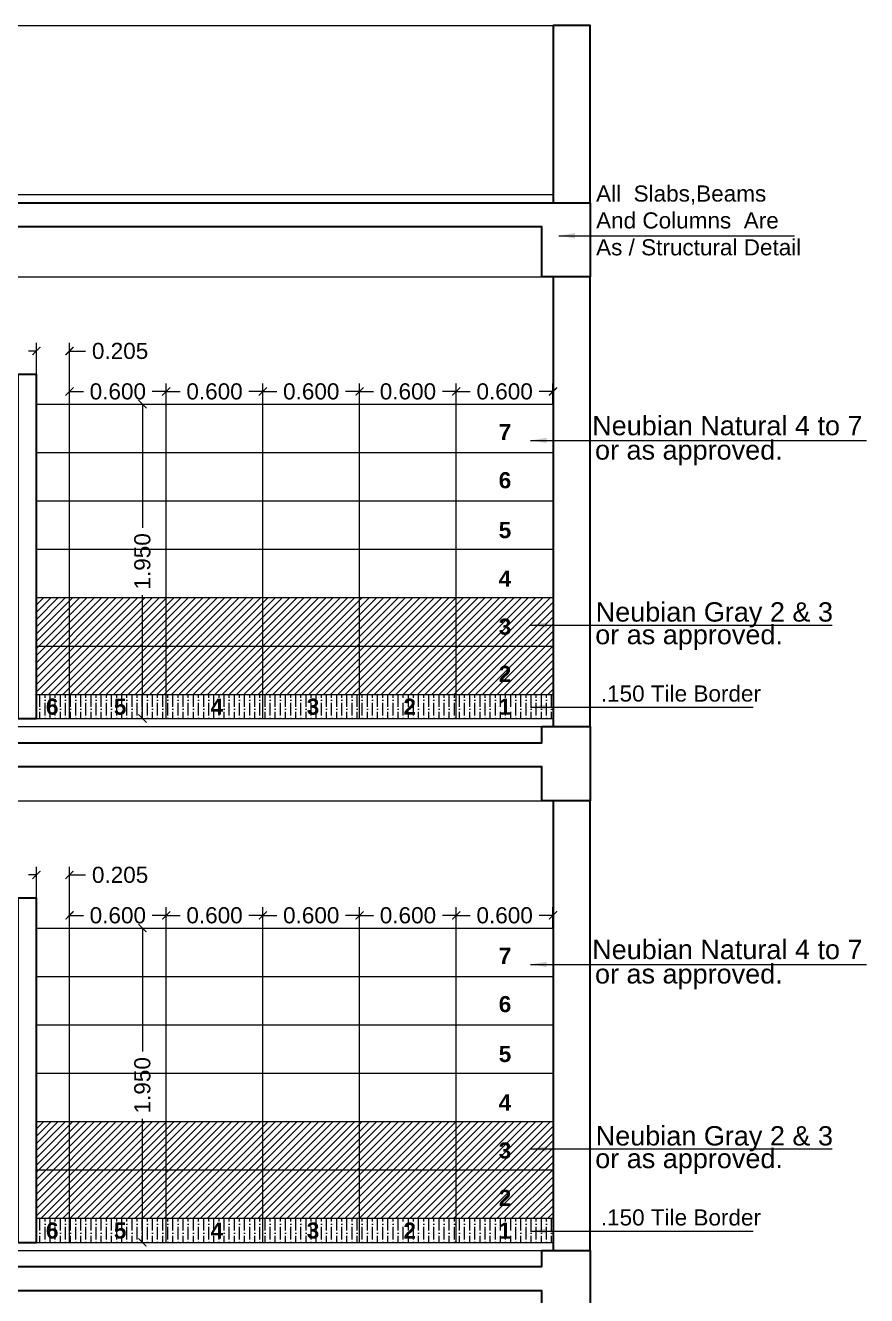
# Model space of a CAD drawing. Header units: millimetres. Extents: x 2733 to 5909, y 1038 to 2089.
# Drawn here: x 2772.19 to 2777.41, y 1048.03 to 1055.91 of the extents above; entities that cross this region are included whole.
import ezdxf

# ---------------------------------------------------------------- set-up
doc = ezdxf.new("R2010")
doc.units = ezdxf.units.MM
doc.header["$PDMODE"] = 35
doc.layers.get('0').update_dxf_attribs({"lineweight": 20})
doc.layers.get('Defpoints').update_dxf_attribs({"lineweight": 15})
for name, color, linetype, lineweight in [('beam', 43, 'Continuous', 20), ('DIM', 6, 'Continuous', 18), ('dim.1', 6, 'Continuous', 18), ('FLOOR FINISH', 10, 'Continuous', 15), ('Hatch', 43, 'Continuous', 13), ('rcc', 5, 'Continuous', 30), ('RD', 7, 'Continuous', 18), ('TEXT', 7, 'Continuous', 15), ('Text-1', 240, 'Continuous', 15), ('TILE HATCH-2', 123, 'Continuous', 9), ('Tiles', 91, 'Continuous', 9), ('Tiles-Text', 230, 'Continuous', 18), ('Wall', 7, 'Continuous', 30)]:
    doc.layers.add(name, color=color, linetype=linetype, lineweight=lineweight)
doc.styles.add('dim-stylus bt', font='arial.ttf')
doc.styles.add('L120', font='arial.ttf', dxfattribs={"height": 0.6})
doc.styles.add('Tabrej', font='arial.ttf')
doc.dimstyles.new('DIMEN', dxfattribs={"dimtxt": 0.3, "dimasz": 0.25, "dimexe": 0.18, "dimexo": 0.0625, "dimgap": 0.09, "dimtad": 0, "dimdec": 3, "dimzin": 0, "dimdsep": 46, "dimtxsty": 'Tabrej', "dimcen": 0, "dimclrd": 256, "dimclre": 256, "dimclrt": 7, "dimadec": 0, "dimazin": 0, "dimtfac": 1, "dimtdec": 3, "dimtofl": 0, "dimtmove": 0, "dimatfit": 1, "dimfxl": 0, "dimtolj": 1, "dimtzin": 0, "dimlwd": -1, "dimlwe": -1, "dimarcsym": 0})
doc.dimstyles.new('Tabrej', dxfattribs={"dimtxt": 4, "dimasz": 0.45, "dimexe": 0.18, "dimexo": 0.0625, "dimgap": 0.09, "dimtad": 0, "dimdec": 3, "dimzin": 0, "dimdsep": 46, "dimtxsty": 'Tabrej', "dimcen": 0, "dimclrd": 256, "dimclre": 256, "dimclrt": 7, "dimaunit": 1, "dimadec": 3, "dimazin": 0, "dimtfac": 1, "dimtdec": 3, "dimtofl": 0, "dimtmove": 0, "dimatfit": 3, "dimfxl": 0, "dimtolj": 1, "dimtzin": 0, "dimlwd": -1, "dimlwe": -1, "dimarcsym": 0})

# ---------------------------------------------------------------- blocks, each defined once
blk = doc.blocks.new('_ArchTick')
at = {"color": 0, "const_width": 0.15}
blk.add_lwpolyline([(-0.5, -0.5), (0.5, 0.5)], dxfattribs=at)
blk = doc.blocks.new('*D175')
at = {"layer": 'Defpoints', "color": 0, "lineweight": 15, "transparency": 16777216}
for p in [(2772.8079, 1053.5635), (2772.8336, 1051.6135), (2772.9189, 1051.6135)]:
    blk.add_point(p, dxfattribs=at)
at = {"layer": 'DIM', "transparency": 16777216}
for p, q in [((2772.8094, 1053.5635), (2772.9689, 1053.5635)), ((2772.9189, 1053.5635), (2772.9189, 1052.7973)), ((2772.9189, 1051.6135), (2772.9189, 1052.3796)), ((2772.8351, 1051.6135), (2772.9689, 1051.6135))]:
    blk.add_line(p, q, dxfattribs=at)
at = {"layer": 'DIM', "transparency": 16777216, "xscale": 0.05, "yscale": 0.05, "zscale": 0.05}
for p, rotation in [((2772.9189, 1053.5635), 90), ((2772.9189, 1051.6135), 270)]:
    blk.add_blockref('_ArchTick', p, dxfattribs=dict(at, rotation=rotation))
at = {"layer": 'DIM', "color": 7, "transparency": 16777216, "insert": (2772.9189, 1052.5885), "char_height": 0.1, "attachment_point": 5, "rotation": 90, "style": 'Tabrej'}
blk.add_mtext('\\A1;1.950', dxfattribs=at)
blk = doc.blocks.new('*D183')
at = {"layer": 'Defpoints', "color": 0, "lineweight": 15, "transparency": 16777216}
for p in [(2775.4664, 1053.6424), (2774.8664, 1053.5635), (2775.4664, 1053.5635)]:
    blk.add_point(p, dxfattribs=at)
at = {"layer": 'DIM', "transparency": 16777216}
for p, q in [((2774.8664, 1053.565), (2774.8664, 1053.6924)), ((2775.4664, 1053.565), (2775.4664, 1053.6924)), ((2774.8664, 1053.6424), (2774.9529, 1053.6424)), ((2775.4664, 1053.6424), (2775.38, 1053.6424))]:
    blk.add_line(p, q, dxfattribs=at)
at = {"layer": 'DIM', "transparency": 16777216, "xscale": 0.05, "yscale": 0.05, "zscale": 0.05, "rotation": 180}
blk.add_blockref('_ArchTick', (2774.8664, 1053.6424), dxfattribs=at)
at = {"layer": 'DIM', "transparency": 16777216, "xscale": 0.05, "yscale": 0.05, "zscale": 0.05}
blk.add_blockref('_ArchTick', (2775.4664, 1053.6424), dxfattribs=at)
at = {"layer": 'DIM', "color": 7, "transparency": 16777216, "insert": (2775.1664, 1053.6424), "char_height": 0.1, "attachment_point": 5, "style": 'Tabrej'}
blk.add_mtext('\\A1;0.600', dxfattribs=at)
blk = doc.blocks.new('*D728')
at = {"layer": 'Defpoints', "color": 0, "lineweight": 15, "transparency": 16777216}
for p in [(2774.8664, 1053.6424), (2774.2664, 1053.5635), (2774.8664, 1053.5635)]:
    blk.add_point(p, dxfattribs=at)
at = {"layer": 'DIM', "transparency": 16777216}
for p, q in [((2774.2664, 1053.565), (2774.2664, 1053.6924)), ((2774.8664, 1053.565), (2774.8664, 1053.6924)), ((2774.2664, 1053.6424), (2774.3529, 1053.6424)), ((2774.8664, 1053.6424), (2774.78, 1053.6424))]:
    blk.add_line(p, q, dxfattribs=at)
at = {"layer": 'DIM', "transparency": 16777216, "xscale": 0.05, "yscale": 0.05, "zscale": 0.05, "rotation": 180}
blk.add_blockref('_ArchTick', (2774.2664, 1053.6424), dxfattribs=at)
at = {"layer": 'DIM', "transparency": 16777216, "xscale": 0.05, "yscale": 0.05, "zscale": 0.05}
blk.add_blockref('_ArchTick', (2774.8664, 1053.6424), dxfattribs=at)
at = {"layer": 'DIM', "color": 7, "transparency": 16777216, "insert": (2774.5664, 1053.6424), "char_height": 0.1, "attachment_point": 5, "style": 'Tabrej'}
blk.add_mtext('\\A1;0.600', dxfattribs=at)
blk = doc.blocks.new('*D729')
at = {"layer": 'Defpoints', "color": 0, "lineweight": 15, "transparency": 16777216}
for p in [(2774.2664, 1053.6424), (2773.6664, 1053.5635), (2774.2664, 1053.5635)]:
    blk.add_point(p, dxfattribs=at)
at = {"layer": 'DIM', "transparency": 16777216}
for p, q in [((2773.6664, 1053.565), (2773.6664, 1053.6924)), ((2774.2664, 1053.565), (2774.2664, 1053.6924)), ((2773.6664, 1053.6424), (2773.7529, 1053.6424)), ((2774.2664, 1053.6424), (2774.18, 1053.6424))]:
    blk.add_line(p, q, dxfattribs=at)
at = {"layer": 'DIM', "transparency": 16777216, "xscale": 0.05, "yscale": 0.05, "zscale": 0.05, "rotation": 180}
blk.add_blockref('_ArchTick', (2773.6664, 1053.6424), dxfattribs=at)
at = {"layer": 'DIM', "transparency": 16777216, "xscale": 0.05, "yscale": 0.05, "zscale": 0.05}
blk.add_blockref('_ArchTick', (2774.2664, 1053.6424), dxfattribs=at)
at = {"layer": 'DIM', "color": 7, "transparency": 16777216, "insert": (2773.9664, 1053.6424), "char_height": 0.1, "attachment_point": 5, "style": 'Tabrej'}
blk.add_mtext('\\A1;0.600', dxfattribs=at)
blk = doc.blocks.new('*D730')
at = {"layer": 'Defpoints', "color": 0, "lineweight": 15, "transparency": 16777216}
for p in [(2773.6664, 1053.6424), (2773.0664, 1053.5635), (2773.6664, 1053.5635)]:
    blk.add_point(p, dxfattribs=at)
at = {"layer": 'DIM', "transparency": 16777216}
for p, q in [((2773.0664, 1053.565), (2773.0664, 1053.6924)), ((2773.6664, 1053.565), (2773.6664, 1053.6924)), ((2773.0664, 1053.6424), (2773.1529, 1053.6424)), ((2773.6664, 1053.6424), (2773.58, 1053.6424))]:
    blk.add_line(p, q, dxfattribs=at)
at = {"layer": 'DIM', "transparency": 16777216, "xscale": 0.05, "yscale": 0.05, "zscale": 0.05, "rotation": 180}
blk.add_blockref('_ArchTick', (2773.0664, 1053.6424), dxfattribs=at)
at = {"layer": 'DIM', "transparency": 16777216, "xscale": 0.05, "yscale": 0.05, "zscale": 0.05}
blk.add_blockref('_ArchTick', (2773.6664, 1053.6424), dxfattribs=at)
at = {"layer": 'DIM', "color": 7, "transparency": 16777216, "insert": (2773.3664, 1053.6424), "char_height": 0.1, "attachment_point": 5, "style": 'Tabrej'}
blk.add_mtext('\\A1;0.600', dxfattribs=at)
blk = doc.blocks.new('*D731')
at = {"layer": 'Defpoints', "color": 0, "lineweight": 15, "transparency": 16777216}
for p in [(2773.0664, 1053.6424), (2772.4664, 1053.5635), (2773.0664, 1053.5635)]:
    blk.add_point(p, dxfattribs=at)
at = {"layer": 'DIM', "transparency": 16777216}
for p, q in [((2772.4664, 1053.565), (2772.4664, 1053.6924)), ((2773.0664, 1053.565), (2773.0664, 1053.6924)), ((2772.4664, 1053.6424), (2772.5529, 1053.6424)), ((2773.0664, 1053.6424), (2772.98, 1053.6424))]:
    blk.add_line(p, q, dxfattribs=at)
at = {"layer": 'DIM', "transparency": 16777216, "xscale": 0.05, "yscale": 0.05, "zscale": 0.05, "rotation": 180}
blk.add_blockref('_ArchTick', (2772.4664, 1053.6424), dxfattribs=at)
at = {"layer": 'DIM', "transparency": 16777216, "xscale": 0.05, "yscale": 0.05, "zscale": 0.05}
blk.add_blockref('_ArchTick', (2773.0664, 1053.6424), dxfattribs=at)
at = {"layer": 'DIM', "color": 7, "transparency": 16777216, "insert": (2772.7664, 1053.6424), "char_height": 0.1, "attachment_point": 5, "style": 'Tabrej'}
blk.add_mtext('\\A1;0.600', dxfattribs=at)
blk = doc.blocks.new('*D732')
at = {"layer": 'Defpoints', "color": 0, "lineweight": 15, "transparency": 16777216}
for p in [(2772.4664, 1053.8935), (2772.2616, 1053.5635), (2772.4664, 1053.5635)]:
    blk.add_point(p, dxfattribs=at)
at = {"layer": 'DIM', "transparency": 16777216}
for p, q in [((2772.2616, 1053.565), (2772.2616, 1053.9435)), ((2772.4664, 1053.565), (2772.4664, 1053.9435)), ((2772.2616, 1053.8935), (2772.2116, 1053.8935)), ((2772.4664, 1053.8935), (2772.5664, 1053.8935))]:
    blk.add_line(p, q, dxfattribs=at)
at = {"layer": 'DIM', "transparency": 16777216, "xscale": 0.05, "yscale": 0.05, "zscale": 0.05}
blk.add_blockref('_ArchTick', (2772.2616, 1053.8935), dxfattribs=at)
at = {"layer": 'DIM', "transparency": 16777216, "xscale": 0.05, "yscale": 0.05, "zscale": 0.05, "rotation": 180}
blk.add_blockref('_ArchTick', (2772.4664, 1053.8935), dxfattribs=at)
at = {"layer": 'DIM', "color": 7, "transparency": 16777216, "insert": (2772.7805, 1053.8935), "char_height": 0.1, "attachment_point": 5, "style": 'Tabrej'}
blk.add_mtext('\\A1;0.205', dxfattribs=at)
blk = doc.blocks.new('*D737')
at = {"layer": 'Defpoints', "color": 0, "lineweight": 15, "transparency": 16777216}
for p in [(2772.8079, 1050.3135), (2772.8336, 1048.3635), (2772.9189, 1048.3635)]:
    blk.add_point(p, dxfattribs=at)
at = {"layer": 'DIM', "transparency": 16777216}
for p, q in [((2772.8094, 1050.3135), (2772.9689, 1050.3135)), ((2772.9189, 1050.3135), (2772.9189, 1049.5473)), ((2772.9189, 1048.3635), (2772.9189, 1049.1296)), ((2772.8351, 1048.3635), (2772.9689, 1048.3635))]:
    blk.add_line(p, q, dxfattribs=at)
at = {"layer": 'DIM', "transparency": 16777216, "xscale": 0.05, "yscale": 0.05, "zscale": 0.05}
for p, rotation in [((2772.9189, 1050.3135), 90), ((2772.9189, 1048.3635), 270)]:
    blk.add_blockref('_ArchTick', p, dxfattribs=dict(at, rotation=rotation))
at = {"layer": 'DIM', "color": 7, "transparency": 16777216, "insert": (2772.9189, 1049.3385), "char_height": 0.1, "attachment_point": 5, "rotation": 90, "style": 'Tabrej'}
blk.add_mtext('\\A1;1.950', dxfattribs=at)
blk = doc.blocks.new('*D746')
at = {"layer": 'Defpoints', "color": 0, "lineweight": 15, "transparency": 16777216}
for p in [(2775.4664, 1050.3924), (2774.8664, 1050.3135), (2775.4664, 1050.3135)]:
    blk.add_point(p, dxfattribs=at)
at = {"layer": 'DIM', "transparency": 16777216}
for p, q in [((2774.8664, 1050.315), (2774.8664, 1050.4424)), ((2774.8664, 1050.3924), (2774.9529, 1050.3924)), ((2775.4664, 1050.3924), (2775.38, 1050.3924)), ((2775.4664, 1050.315), (2775.4664, 1050.4424))]:
    blk.add_line(p, q, dxfattribs=at)
at = {"layer": 'DIM', "transparency": 16777216, "xscale": 0.05, "yscale": 0.05, "zscale": 0.05, "rotation": 180}
blk.add_blockref('_ArchTick', (2774.8664, 1050.3924), dxfattribs=at)
at = {"layer": 'DIM', "transparency": 16777216, "xscale": 0.05, "yscale": 0.05, "zscale": 0.05}
blk.add_blockref('_ArchTick', (2775.4664, 1050.3924), dxfattribs=at)
at = {"layer": 'DIM', "color": 7, "transparency": 16777216, "insert": (2775.1664, 1050.3924), "char_height": 0.1, "attachment_point": 5, "style": 'Tabrej'}
blk.add_mtext('\\A1;0.600', dxfattribs=at)
blk = doc.blocks.new('*D736')
at = {"layer": 'Defpoints', "color": 0, "lineweight": 15, "transparency": 16777216}
for p in [(2774.8664, 1050.3924), (2774.2664, 1050.3135), (2774.8664, 1050.3135)]:
    blk.add_point(p, dxfattribs=at)
at = {"layer": 'DIM', "transparency": 16777216}
for p, q in [((2774.2664, 1050.315), (2774.2664, 1050.4424)), ((2774.2664, 1050.3924), (2774.3529, 1050.3924)), ((2774.8664, 1050.3924), (2774.78, 1050.3924)), ((2774.8664, 1050.315), (2774.8664, 1050.4424))]:
    blk.add_line(p, q, dxfattribs=at)
at = {"layer": 'DIM', "transparency": 16777216, "xscale": 0.05, "yscale": 0.05, "zscale": 0.05, "rotation": 180}
blk.add_blockref('_ArchTick', (2774.2664, 1050.3924), dxfattribs=at)
at = {"layer": 'DIM', "transparency": 16777216, "xscale": 0.05, "yscale": 0.05, "zscale": 0.05}
blk.add_blockref('_ArchTick', (2774.8664, 1050.3924), dxfattribs=at)
at = {"layer": 'DIM', "color": 7, "transparency": 16777216, "insert": (2774.5664, 1050.3924), "char_height": 0.1, "attachment_point": 5, "style": 'Tabrej'}
blk.add_mtext('\\A1;0.600', dxfattribs=at)
blk = doc.blocks.new('*D733')
at = {"layer": 'Defpoints', "color": 0, "lineweight": 15, "transparency": 16777216}
for p in [(2774.2664, 1050.3924), (2773.6664, 1050.3135), (2774.2664, 1050.3135)]:
    blk.add_point(p, dxfattribs=at)
at = {"layer": 'DIM', "transparency": 16777216}
for p, q in [((2773.6664, 1050.315), (2773.6664, 1050.4424)), ((2773.6664, 1050.3924), (2773.7529, 1050.3924)), ((2774.2664, 1050.3924), (2774.18, 1050.3924)), ((2774.2664, 1050.315), (2774.2664, 1050.4424))]:
    blk.add_line(p, q, dxfattribs=at)
at = {"layer": 'DIM', "transparency": 16777216, "xscale": 0.05, "yscale": 0.05, "zscale": 0.05, "rotation": 180}
blk.add_blockref('_ArchTick', (2773.6664, 1050.3924), dxfattribs=at)
at = {"layer": 'DIM', "transparency": 16777216, "xscale": 0.05, "yscale": 0.05, "zscale": 0.05}
blk.add_blockref('_ArchTick', (2774.2664, 1050.3924), dxfattribs=at)
at = {"layer": 'DIM', "color": 7, "transparency": 16777216, "insert": (2773.9664, 1050.3924), "char_height": 0.1, "attachment_point": 5, "style": 'Tabrej'}
blk.add_mtext('\\A1;0.600', dxfattribs=at)
blk = doc.blocks.new('*D734')
at = {"layer": 'Defpoints', "color": 0, "lineweight": 15, "transparency": 16777216}
for p in [(2773.6664, 1050.3924), (2773.0664, 1050.3135), (2773.6664, 1050.3135)]:
    blk.add_point(p, dxfattribs=at)
at = {"layer": 'DIM', "transparency": 16777216}
for p, q in [((2773.0664, 1050.315), (2773.0664, 1050.4424)), ((2773.0664, 1050.3924), (2773.1529, 1050.3924)), ((2773.6664, 1050.3924), (2773.58, 1050.3924)), ((2773.6664, 1050.315), (2773.6664, 1050.4424))]:
    blk.add_line(p, q, dxfattribs=at)
at = {"layer": 'DIM', "transparency": 16777216, "xscale": 0.05, "yscale": 0.05, "zscale": 0.05, "rotation": 180}
blk.add_blockref('_ArchTick', (2773.0664, 1050.3924), dxfattribs=at)
at = {"layer": 'DIM', "transparency": 16777216, "xscale": 0.05, "yscale": 0.05, "zscale": 0.05}
blk.add_blockref('_ArchTick', (2773.6664, 1050.3924), dxfattribs=at)
at = {"layer": 'DIM', "color": 7, "transparency": 16777216, "insert": (2773.3664, 1050.3924), "char_height": 0.1, "attachment_point": 5, "style": 'Tabrej'}
blk.add_mtext('\\A1;0.600', dxfattribs=at)
blk = doc.blocks.new('*D735')
at = {"layer": 'Defpoints', "color": 0, "lineweight": 15, "transparency": 16777216}
for p in [(2773.0664, 1050.3924), (2772.4664, 1050.3135), (2773.0664, 1050.3135)]:
    blk.add_point(p, dxfattribs=at)
at = {"layer": 'DIM', "transparency": 16777216}
for p, q in [((2772.4664, 1050.315), (2772.4664, 1050.4424)), ((2772.4664, 1050.3924), (2772.5529, 1050.3924)), ((2773.0664, 1050.3924), (2772.98, 1050.3924)), ((2773.0664, 1050.315), (2773.0664, 1050.4424))]:
    blk.add_line(p, q, dxfattribs=at)
at = {"layer": 'DIM', "transparency": 16777216, "xscale": 0.05, "yscale": 0.05, "zscale": 0.05, "rotation": 180}
blk.add_blockref('_ArchTick', (2772.4664, 1050.3924), dxfattribs=at)
at = {"layer": 'DIM', "transparency": 16777216, "xscale": 0.05, "yscale": 0.05, "zscale": 0.05}
blk.add_blockref('_ArchTick', (2773.0664, 1050.3924), dxfattribs=at)
at = {"layer": 'DIM', "color": 7, "transparency": 16777216, "insert": (2772.7664, 1050.3924), "char_height": 0.1, "attachment_point": 5, "style": 'Tabrej'}
blk.add_mtext('\\A1;0.600', dxfattribs=at)
blk = doc.blocks.new('*D747')
at = {"layer": 'Defpoints', "color": 0, "lineweight": 15, "transparency": 16777216}
for p in [(2772.4664, 1050.6435), (2772.2616, 1050.3135), (2772.4664, 1050.3135)]:
    blk.add_point(p, dxfattribs=at)
at = {"layer": 'DIM', "transparency": 16777216}
for p, q in [((2772.2616, 1050.315), (2772.2616, 1050.6935)), ((2772.4664, 1050.315), (2772.4664, 1050.6935)), ((2772.2616, 1050.6435), (2772.2116, 1050.6435)), ((2772.4664, 1050.6435), (2772.5664, 1050.6435))]:
    blk.add_line(p, q, dxfattribs=at)
at = {"layer": 'DIM', "transparency": 16777216, "xscale": 0.05, "yscale": 0.05, "zscale": 0.05}
blk.add_blockref('_ArchTick', (2772.2616, 1050.6435), dxfattribs=at)
at = {"layer": 'DIM', "transparency": 16777216, "xscale": 0.05, "yscale": 0.05, "zscale": 0.05, "rotation": 180}
blk.add_blockref('_ArchTick', (2772.4664, 1050.6435), dxfattribs=at)
at = {"layer": 'DIM', "color": 7, "transparency": 16777216, "insert": (2772.7805, 1050.6435), "char_height": 0.1, "attachment_point": 5, "style": 'Tabrej'}
blk.add_mtext('\\A1;0.205', dxfattribs=at)
blk = doc.blocks.new('gd')
at = {"layer": 'TEXT', "insert": (2851.3562, 1054.9194), "char_height": 0.1, "width": 22.011289, "attachment_point": 1, "style": 'L120'}
blk.add_mtext('All  Slabs,Beams\\PAnd Columns  Are\\PAs / Structural Detail', dxfattribs=at)
at = {"layer": 'dim.1', "ltscale": 0.02}
blk.add_leader([(2851.125, 1054.6077), (2852.588, 1054.6077)], dimstyle='Tabrej', override={"dimasz": 0.1}, dxfattribs=at)

msp = doc.modelspace()

# ---------------------------------------------------------------- hatches: boundary and pattern name
at = {"layer": 'Hatch', "lineweight": 15}
h = msp.add_hatch(dxfattribs=at)
h.set_pattern_fill('ANSI36', color=256, scale=0.01, angle=45, style=0)
h.paths.add_polyline_path([(2774.8664, 1051.6135), (2775.4665, 1051.6135), (2775.4665, 1051.7635), (2774.8664, 1051.7635)])
h.paths.add_polyline_path([(2774.8664, 1051.7635), (2774.2664, 1051.7635), (2774.2664, 1051.6135), (2774.8664, 1051.6135)])
h.paths.add_polyline_path([(2773.6664, 1051.7635), (2773.6664, 1051.6135), (2774.2664, 1051.6135), (2774.2664, 1051.7635)])
h.paths.add_polyline_path([(2773.6664, 1051.7635), (2773.0664, 1051.7635), (2773.0664, 1051.6135), (2773.6664, 1051.6135)])
h.paths.add_polyline_path([(2772.4664, 1051.7635), (2772.4664, 1051.6135), (2773.0664, 1051.6135), (2773.0664, 1051.7635)])
h.paths.add_polyline_path([(2772.4664, 1051.7635), (2772.2616, 1051.7635), (2772.2616, 1051.6135), (2772.4664, 1051.6135)])
h.paths.add_polyline_path([(2775.1105, 1051.5818), (2775.2382, 1051.5818), (2775.2382, 1051.7878), (2775.1105, 1051.7878)], flags=9)
h.paths.add_polyline_path([(2774.5153, 1051.5819), (2774.643, 1051.5819), (2774.643, 1051.7879), (2774.5153, 1051.7879)], flags=9)
h.paths.add_polyline_path([(2773.9139, 1051.5827), (2774.0416, 1051.5827), (2774.0416, 1051.7888), (2773.9139, 1051.7888)], flags=9)
h.paths.add_polyline_path([(2773.3172, 1051.5819), (2773.4449, 1051.5819), (2773.4449, 1051.7879), (2773.3172, 1051.7879)], flags=9)
h.paths.add_polyline_path([(2772.7159, 1051.5829), (2772.8436, 1051.5829), (2772.8436, 1051.789), (2772.7159, 1051.789)], flags=9)
h.paths.add_polyline_path([(2772.2949, 1051.5827), (2772.4226, 1051.5827), (2772.4226, 1051.7888), (2772.2949, 1051.7888)], flags=9)
h = msp.add_hatch(dxfattribs=at)
h.set_pattern_fill('ANSI36', color=256, scale=0.01, angle=45, style=0)
h.set_pattern_definition([(90, (4e-12, -3.25), (-0.03175, 0.0555625), [0.079375, -0.015875, 0, -0.015875])])
h.paths.add_polyline_path([(2774.8664, 1048.3635), (2775.4665, 1048.3635), (2775.4665, 1048.5135), (2774.8664, 1048.5135)])
h.paths.add_polyline_path([(2774.8664, 1048.5135), (2774.2664, 1048.5135), (2774.2664, 1048.3635), (2774.8664, 1048.3635)])
h.paths.add_polyline_path([(2773.6664, 1048.5135), (2773.6664, 1048.3635), (2774.2664, 1048.3635), (2774.2664, 1048.5135)])
h.paths.add_polyline_path([(2773.6664, 1048.5135), (2773.0664, 1048.5135), (2773.0664, 1048.3635), (2773.6664, 1048.3635)])
h.paths.add_polyline_path([(2772.4664, 1048.5135), (2772.4664, 1048.3635), (2773.0664, 1048.3635), (2773.0664, 1048.5135)])
h.paths.add_polyline_path([(2772.4664, 1048.5135), (2772.2616, 1048.5135), (2772.2616, 1048.3635), (2772.4664, 1048.3635)])
h.paths.add_polyline_path([(2775.1105, 1048.3318), (2775.2382, 1048.3318), (2775.2382, 1048.5378), (2775.1105, 1048.5378)], flags=9)
h.paths.add_polyline_path([(2774.5153, 1048.3319), (2774.643, 1048.3319), (2774.643, 1048.5379), (2774.5153, 1048.5379)], flags=9)
h.paths.add_polyline_path([(2773.9139, 1048.3327), (2774.0416, 1048.3327), (2774.0416, 1048.5388), (2773.9139, 1048.5388)], flags=9)
h.paths.add_polyline_path([(2773.3172, 1048.3319), (2773.4449, 1048.3319), (2773.4449, 1048.5379), (2773.3172, 1048.5379)], flags=9)
h.paths.add_polyline_path([(2772.7159, 1048.3329), (2772.8436, 1048.3329), (2772.8436, 1048.539), (2772.7159, 1048.539)], flags=9)
h.paths.add_polyline_path([(2772.2949, 1048.3327), (2772.4226, 1048.3327), (2772.4226, 1048.5388), (2772.2949, 1048.5388)], flags=9)
at = {"layer": 'TILE HATCH-2'}
h = msp.add_hatch(dxfattribs=at)
h.set_pattern_fill('ANSI31', color=256, scale=0.01, style=0)
h.paths.add_polyline_path([(2775.4665, 1052.0635), (2774.8664, 1052.0635), (2774.8664, 1051.7635), (2775.4665, 1051.7635)])
h.paths.add_polyline_path([(2775.4665, 1052.3635), (2774.8664, 1052.3635), (2774.8664, 1052.0635), (2775.4665, 1052.0635)])
h.paths.add_polyline_path([(2774.8664, 1052.3635), (2774.2664, 1052.3635), (2774.2664, 1052.0635), (2774.8664, 1052.0635)])
h.paths.add_polyline_path([(2774.8664, 1052.0635), (2774.2664, 1052.0635), (2774.2664, 1051.7635), (2774.8664, 1051.7635)])
h.paths.add_polyline_path([(2774.2664, 1052.0635), (2773.6664, 1052.0635), (2773.6664, 1051.7635), (2774.2664, 1051.7635)])
h.paths.add_polyline_path([(2774.2664, 1052.3635), (2773.6664, 1052.3635), (2773.6664, 1052.0635), (2774.2664, 1052.0635)])
h.paths.add_polyline_path([(2773.6664, 1052.3635), (2773.0664, 1052.3635), (2773.0664, 1052.0635), (2773.6664, 1052.0635)])
h.paths.add_polyline_path([(2773.6664, 1052.0635), (2773.0664, 1052.0635), (2773.0664, 1051.7635), (2773.6664, 1051.7635)])
h.paths.add_polyline_path([(2773.0664, 1052.0635), (2772.4664, 1052.0635), (2772.4664, 1051.7635), (2773.0664, 1051.7635)])
h.paths.add_polyline_path([(2773.0664, 1052.3635), (2772.4664, 1052.3635), (2772.4664, 1052.0635), (2773.0664, 1052.0635)])
h.paths.add_polyline_path([(2772.4664, 1052.3635), (2772.2616, 1052.3635), (2772.2616, 1052.0635), (2772.4664, 1052.0635)])
h.paths.add_polyline_path([(2772.4664, 1052.0635), (2772.2616, 1052.0635), (2772.2616, 1051.7635), (2772.4664, 1051.7635)])
h.paths.add_polyline_path([(2775.1064, 1051.7856), (2775.2341, 1051.7856), (2775.2341, 1051.9917), (2775.1064, 1051.9917)], flags=24)
h.paths.add_polyline_path([(2775.105, 1052.0791), (2775.2327, 1052.0791), (2775.2327, 1052.2852), (2775.105, 1052.2852)], flags=24)
h = msp.add_hatch(dxfattribs=at)
h.set_pattern_fill('ANSI31', color=256, scale=0.01, style=0)
h.set_pattern_definition([(45, (4e-12, -3.25), (-0.0224506403, 0.0224506403), [])])
h.paths.add_polyline_path([(2775.4665, 1048.8135), (2774.8664, 1048.8135), (2774.8664, 1048.5135), (2775.4665, 1048.5135)])
h.paths.add_polyline_path([(2775.4665, 1049.1135), (2774.8664, 1049.1135), (2774.8664, 1048.8135), (2775.4665, 1048.8135)])
h.paths.add_polyline_path([(2774.8664, 1049.1135), (2774.2664, 1049.1135), (2774.2664, 1048.8135), (2774.8664, 1048.8135)])
h.paths.add_polyline_path([(2774.8664, 1048.8135), (2774.2664, 1048.8135), (2774.2664, 1048.5135), (2774.8664, 1048.5135)])
h.paths.add_polyline_path([(2774.2664, 1048.8135), (2773.6664, 1048.8135), (2773.6664, 1048.5135), (2774.2664, 1048.5135)])
h.paths.add_polyline_path([(2774.2664, 1049.1135), (2773.6664, 1049.1135), (2773.6664, 1048.8135), (2774.2664, 1048.8135)])
h.paths.add_polyline_path([(2773.6664, 1049.1135), (2773.0664, 1049.1135), (2773.0664, 1048.8135), (2773.6664, 1048.8135)])
h.paths.add_polyline_path([(2773.6664, 1048.8135), (2773.0664, 1048.8135), (2773.0664, 1048.5135), (2773.6664, 1048.5135)])
h.paths.add_polyline_path([(2773.0664, 1048.8135), (2772.4664, 1048.8135), (2772.4664, 1048.5135), (2773.0664, 1048.5135)])
h.paths.add_polyline_path([(2773.0664, 1049.1135), (2772.4664, 1049.1135), (2772.4664, 1048.8135), (2773.0664, 1048.8135)])
h.paths.add_polyline_path([(2772.4664, 1049.1135), (2772.2616, 1049.1135), (2772.2616, 1048.8135), (2772.4664, 1048.8135)])
h.paths.add_polyline_path([(2772.4664, 1048.8135), (2772.2616, 1048.8135), (2772.2616, 1048.5135), (2772.4664, 1048.5135)])
h.paths.add_polyline_path([(2775.1064, 1048.5356), (2775.2341, 1048.5356), (2775.2341, 1048.7417), (2775.1064, 1048.7417)], flags=24)
h.paths.add_polyline_path([(2775.105, 1048.8291), (2775.2327, 1048.8291), (2775.2327, 1049.0352), (2775.105, 1049.0352)], flags=24)

# ---------------------------------------------------------------- linework, layer by layer
at = {"lineweight": 15}
msp.add_line((2767.4715, 1055.9135), (2775.6964, 1055.9135), dxfattribs=at)
at = {"layer": 'beam', "lineweight": 15}
for p, q in [((2767.5415, 1054.3535), (2775.3964, 1054.3535)), ((2767.5415, 1051.1035), (2775.3964, 1051.1035))]:
    msp.add_line(p, q, dxfattribs=at)
at = {"layer": 'FLOOR FINISH', "lineweight": 15}
for p, q in [((2767.4715, 1054.8635), (2775.4664, 1054.8635)), ((2767.4715, 1051.6135), (2775.4664, 1051.6135)), ((2767.5365, 1051.5635), (2775.3964, 1051.5635)), ((2767.4715, 1048.3635), (2775.4664, 1048.3635)), ((2767.5365, 1048.3135), (2775.3964, 1048.3135))]:
    msp.add_line(p, q, dxfattribs=at)
at = {"layer": 'rcc'}
for points in [[(2775.3964, 1054.3535), (2775.3964, 1054.6635), (2767.5415, 1054.6635), (2767.5415, 1054.3535), (2766.7515, 1054.3535), (2766.7515, 1054.3935), (2766.7115, 1054.3935), (2766.7115, 1054.3535), (2766.6415, 1054.3535), (2766.6415, 1054.4285), (2767.2415, 1054.4535), (2767.2415, 1054.8135), (2775.6964, 1054.8135), (2775.6964, 1054.3535)], [(2775.6964, 1051.1035), (2775.3964, 1051.1035), (2775.3964, 1051.3135), (2767.5415, 1051.3135), (2767.5415, 1051.1035), (2766.7515, 1051.1035), (2766.7515, 1051.1435), (2766.7115, 1051.1435), (2766.7115, 1051.1035), (2766.6415, 1051.1035), (2766.6415, 1051.1785), (2767.2415, 1051.2035), (2767.2415, 1051.5635), (2767.5415, 1051.5635), (2767.5415, 1051.4635), (2775.3964, 1051.4635), (2775.3964, 1051.5635), (2775.6964, 1051.5635)], [(2775.6964, 1047.8535), (2775.3964, 1047.8535), (2775.3964, 1048.0635), (2767.5415, 1048.0635), (2767.5415, 1047.8535), (2766.7515, 1047.8535), (2766.7515, 1047.8935), (2766.7115, 1047.8935), (2766.7115, 1047.8535), (2766.6415, 1047.8535), (2766.6415, 1047.9285), (2767.2415, 1047.9535), (2767.2415, 1048.3135), (2767.5415, 1048.3135), (2767.5415, 1048.2135), (2775.3964, 1048.2135), (2775.3964, 1048.3135), (2775.6964, 1048.3135)]]:
    msp.add_lwpolyline(points, close=True, dxfattribs=at)
at = {"layer": 'Tiles', "lineweight": 15}
for p, q in [((2775.6964, 1055.9135), (2775.6965, 1055.9135)), ((2772.2616, 1053.5635), (2775.4664, 1053.5635)), ((2772.4664, 1051.6135), (2772.4664, 1053.5635)), ((2773.0664, 1051.6135), (2773.0664, 1053.5635)), ((2773.6664, 1051.6135), (2773.6664, 1053.5635)), ((2774.2664, 1051.6135), (2774.2664, 1053.5635)), ((2774.8664, 1051.6135), (2774.8664, 1053.5635)), ((2772.2616, 1053.2635), (2775.4664, 1053.2635)), ((2772.2616, 1052.9635), (2775.4664, 1052.9635)), ((2772.2616, 1052.6635), (2775.4664, 1052.6635)), ((2772.2616, 1052.3635), (2775.4664, 1052.3635)), ((2772.2616, 1052.0635), (2775.4664, 1052.0635)), ((2772.2616, 1051.7635), (2775.4664, 1051.7635)), ((2772.2616, 1050.3135), (2775.4664, 1050.3135)), ((2772.4664, 1048.3635), (2772.4664, 1050.3135)), ((2773.0664, 1048.3635), (2773.0664, 1050.3135)), ((2773.6664, 1048.3635), (2773.6664, 1050.3135)), ((2774.2664, 1048.3635), (2774.2664, 1050.3135)), ((2774.8664, 1048.3635), (2774.8664, 1050.3135)), ((2772.2616, 1050.0135), (2775.4664, 1050.0135)), ((2772.2616, 1049.7135), (2775.4664, 1049.7135)), ((2772.2616, 1049.4135), (2775.4664, 1049.4135)), ((2772.2616, 1049.1135), (2775.4664, 1049.1135)), ((2772.2616, 1048.8135), (2775.4664, 1048.8135)), ((2772.2616, 1048.5135), (2775.4664, 1048.5135))]:
    msp.add_line(p, q, dxfattribs=at)
at = {"layer": 'Wall'}
for points in [[(2775.4665, 1054.8135), (2775.6964, 1054.8135), (2775.6964, 1055.9135), (2775.4665, 1055.9135)], [(2775.4665, 1051.5635), (2775.6964, 1051.5635), (2775.6964, 1054.3535), (2775.4665, 1054.3535)], [(2772.1466, 1053.7485), (2772.1466, 1051.6135), (2772.2616, 1051.6135), (2772.2616, 1053.7485)], [(2775.4665, 1048.3135), (2775.6964, 1048.3135), (2775.6964, 1051.1035), (2775.4665, 1051.1035)], [(2772.1466, 1050.4985), (2772.1466, 1048.3635), (2772.2616, 1048.3635), (2772.2616, 1050.4985)]]:
    msp.add_lwpolyline(points, close=True, dxfattribs=at)

# ---------------------------------------------------------------- block references
at = {"layer": 'RD', "lineweight": 15}
msp.add_blockref('gd', (-75.6225, 0.001), dxfattribs=at)

# ---------------------------------------------------------------- texts
at = {"layer": 'TEXT', "char_height": 0.1, "width": 1.137347, "attachment_point": 3, "style": 'L120'}
for insert in [(2776.7569, 1051.8187), (2776.7569, 1048.5687)]:
    msp.add_mtext('{\\fArial|b0|i0|c0|p34; .150 Tile Border}', dxfattribs=dict(at, insert=insert))
at = {"layer": 'Text-1', "linetype": 'Continuous', "style": 'dim-stylus bt'}
for s, p in [('        Neubian Natural 4 to 7', (2775.3369, 1053.3709)), ('or as approved.', (2775.727, 1053.2198)), ('     Neubian Gray 2 & 3', (2775.4985, 1052.2149)), ('or as approved.', (2775.7284, 1052.0744)), ('        Neubian Natural 4 to 7', (2775.3369, 1050.1209)), ('or as approved.', (2775.727, 1049.9698)), ('     Neubian Gray 2 & 3', (2775.4985, 1048.9649)), ('or as approved.', (2775.7284, 1048.8244))]:
    msp.add_text(s, height=0.12, dxfattribs=at).set_placement(p)
at = {"layer": 'Tiles-Text', "char_height": 0.1, "width": 0.096954, "attachment_point": 5, "style": 'dim-stylus bt'}
for s, insert in [('{\\fArial|b1|i0|c0|p34;7}', (2775.1685, 1053.3912)), ('{\\fArial|b1|i0|c0|p34;6}', (2775.1685, 1053.0912)), ('{\\fArial|b1|i0|c0|p34;5}', (2775.1685, 1052.7817)), ('{\\fArial|b1|i0|c0|p34;4}', (2775.1685, 1052.4818)), ('{\\fArial|b1|i0|c0|p34;3}', (2775.1685, 1052.1831)), ('{\\fArial|b1|i0|c0|p34;2}', (2775.1685, 1051.8905)), ('{\\fArial|b1|i0|c0|p34;6}', (2772.3592, 1051.6867)), ('{\\fArial|b1|i0|c0|p34;5}', (2772.7807, 1051.6867)), ('{\\fArial|b1|i0|c0|p34;4}', (2773.3807, 1051.6867)), ('{\\fArial|b1|i0|c0|p34;3}', (2773.9774, 1051.6867)), ('{\\fArial|b1|i0|c0|p34;2}', (2774.5774, 1051.6867)), ('{\\fArial|b1|i0|c0|p34;1}', (2775.1685, 1051.6866)), ('{\\fArial|b1|i0|c0|p34;7}', (2775.1685, 1050.1412)), ('{\\fArial|b1|i0|c0|p34;6}', (2775.1685, 1049.8412)), ('{\\fArial|b1|i0|c0|p34;5}', (2775.1685, 1049.5317)), ('{\\fArial|b1|i0|c0|p34;4}', (2775.1685, 1049.2318)), ('{\\fArial|b1|i0|c0|p34;3}', (2775.1685, 1048.9331)), ('{\\fArial|b1|i0|c0|p34;2}', (2775.1685, 1048.6405)), ('{\\fArial|b1|i0|c0|p34;6}', (2772.3592, 1048.4367)), ('{\\fArial|b1|i0|c0|p34;5}', (2772.7807, 1048.4367)), ('{\\fArial|b1|i0|c0|p34;4}', (2773.3807, 1048.4367)), ('{\\fArial|b1|i0|c0|p34;3}', (2773.9774, 1048.4367)), ('{\\fArial|b1|i0|c0|p34;2}', (2774.5774, 1048.4367)), ('{\\fArial|b1|i0|c0|p34;1}', (2775.1685, 1048.4366))]:
    msp.add_mtext(s, dxfattribs=dict(at, insert=insert))

# ---------------------------------------------------------------- dimensions: what is measured, and where the dimension line sits
at = {"layer": 'DIM'}
for base, p1, p2, picture, middle in [((2772.4664, 1053.8935), (2772.2616, 1053.5635), (2772.4664, 1053.5635), '*D732', (2772.7805, 1053.8935)), ((2773.0664, 1053.6424), (2772.4664, 1053.5635), (2773.0664, 1053.5635), '*D731', (2772.7664, 1053.6424)), ((2773.6664, 1053.6424), (2773.0664, 1053.5635), (2773.6664, 1053.5635), '*D730', (2773.3664, 1053.6424)), ((2774.2664, 1053.6424), (2773.6664, 1053.5635), (2774.2664, 1053.5635), '*D729', (2773.9664, 1053.6424)), ((2774.8664, 1053.6424), (2774.2664, 1053.5635), (2774.8664, 1053.5635), '*D728', (2774.5664, 1053.6424)), ((2775.4664, 1053.6424), (2774.8664, 1053.5635), (2775.4664, 1053.5635), '*D183', (2775.1664, 1053.6424)), ((2772.4664, 1050.6435), (2772.2616, 1050.3135), (2772.4664, 1050.3135), '*D747', (2772.7805, 1050.6435)), ((2773.0664, 1050.3924), (2772.4664, 1050.3135), (2773.0664, 1050.3135), '*D735', (2772.7664, 1050.3924)), ((2773.6664, 1050.3924), (2773.0664, 1050.3135), (2773.6664, 1050.3135), '*D734', (2773.3664, 1050.3924)), ((2774.2664, 1050.3924), (2773.6664, 1050.3135), (2774.2664, 1050.3135), '*D733', (2773.9664, 1050.3924)), ((2774.8664, 1050.3924), (2774.2664, 1050.3135), (2774.8664, 1050.3135), '*D736', (2774.5664, 1050.3924)), ((2775.4664, 1050.3924), (2774.8664, 1050.3135), (2775.4664, 1050.3135), '*D746', (2775.1664, 1050.3924))]:
    dim = msp.add_linear_dim(base=base, p1=p1, p2=p2, dimstyle='DIMEN', override={"dimscale": 0.5, "dimtxt": 0.2, "dimasz": 0.1, "dimexe": 0.1, "dimexo": 0.003, "dimblk1": 'ArchTick', "dimblk2": 'ArchTick', "dimsah": 1}, dxfattribs=at)
    dim.commit()
    dim.dimension.update_dxf_attribs({"geometry": picture, "text_midpoint": middle})
for base, p1, p2, picture, middle in [((2772.9189, 1051.6135), (2772.8079, 1053.5635), (2772.8336, 1051.6135), '*D175', (2772.9189, 1052.5885)), ((2772.9189, 1048.3635), (2772.8079, 1050.3135), (2772.8336, 1048.3635), '*D737', (2772.9189, 1049.3385))]:
    dim = msp.add_linear_dim(base=base, p1=p1, p2=p2, angle=90, dimstyle='DIMEN', override={"dimscale": 0.5, "dimtxt": 0.2, "dimasz": 0.1, "dimexe": 0.1, "dimexo": 0.003, "dimblk1": 'ArchTick', "dimblk2": 'ArchTick', "dimsah": 1}, dxfattribs=at)
    dim.commit()
    dim.dimension.update_dxf_attribs({"geometry": picture, "text_midpoint": middle})

# ---------------------------------------------------------------- leaders
at = {"layer": 'dim.1', "ltscale": 0.02}
for points in [[(2775.3272, 1053.3386), (2777.4121, 1053.3386)], [(2775.3272, 1052.1932), (2777.1981, 1052.1932)], [(2775.3272, 1051.6842), (2776.7078, 1051.6842)], [(2775.3272, 1050.0886), (2777.4121, 1050.0886)], [(2775.3272, 1048.9432), (2777.1981, 1048.9432)], [(2775.3272, 1048.4342), (2776.7078, 1048.4342)]]:
    msp.add_leader(points, dimstyle='Tabrej', override={"dimasz": 0.1}, dxfattribs=at)

doc.saveas('drawing.dxf')
